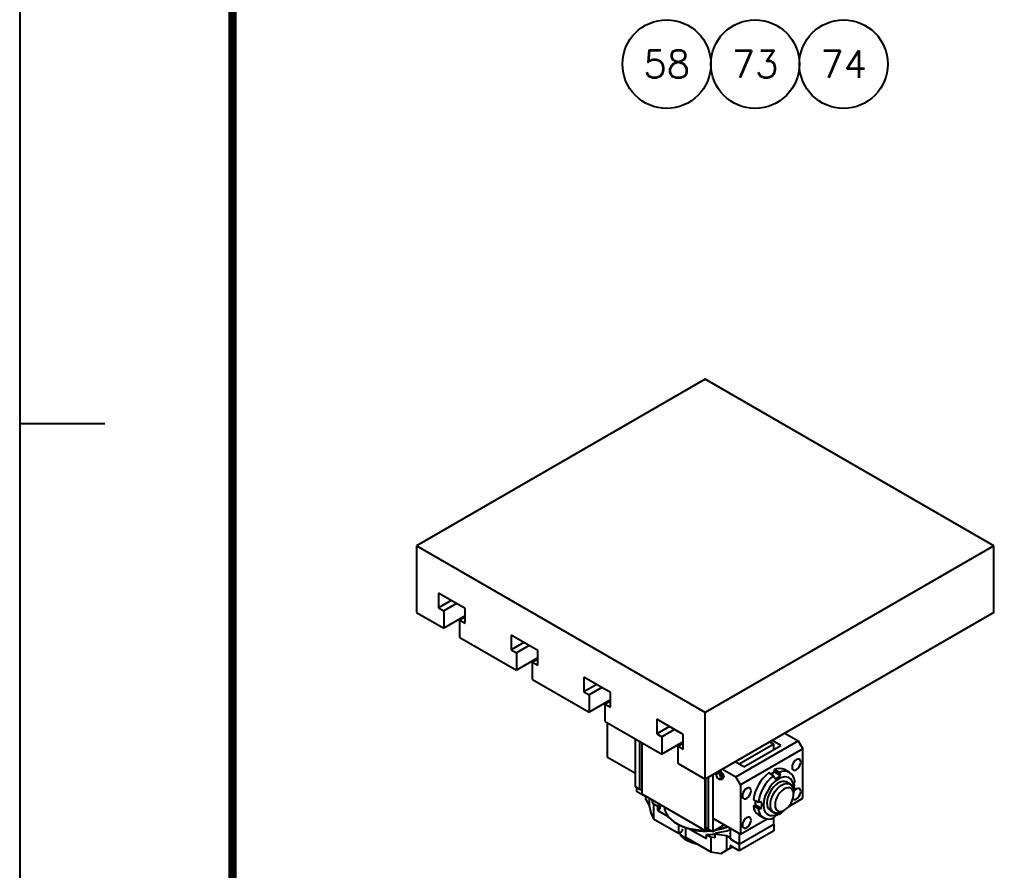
# Model space of a CAD drawing. Extents: x -13768 to 18086, y -10615 to 1188.
# Drawn here: x 0 to 292, y -1245 to -995.2 of the extents above; entities that cross this region are included whole.
import ezdxf
from ezdxf.enums import TextEntityAlignment as Align

# ---------------------------------------------------------------- set-up
doc = ezdxf.new("R2010")
doc.units = 0
doc.header["$LTSCALE"] = 7.5
doc.header["$MEASUREMENT"] = 0
doc.layers.get('0').update_dxf_attribs({"linetype": 'CONTINUOUS'})
for name, color, linetype in [('0-POS', 3, 'CONTINUOUS'), ('FI', 1, 'CONTINUOUS'), ('POS', 3, 'CONTINUOUS')]:
    doc.layers.add(name, color=color, linetype=linetype)
doc.styles.add('ROMANS', font='ROMANS.SHX')

# ---------------------------------------------------------------- blocks, each defined once
blk = doc.blocks.new('A1G')
blk.add_lwpolyline([(0, 0), (841, 0), (841, 594), (0, 594)], close=True)
at = {"const_width": 1}
blk.add_lwpolyline([(25, 10), (831, 10), (831, 584), (25, 584)], close=True, dxfattribs=at)
blk.add_lwpolyline([(0, 148.5), (10, 148.5)])
blk = doc.blocks.new('POS')
at = {"layer": '0-POS'}
blk.add_circle((0, 0), 6.5, dxfattribs=at)
at = {"layer": '0-POS', "style": 'ROMANS', "flags": 4}
blk.add_attdef('P', text='', height=4, dxfattribs=at).set_placement((0, 0), align=Align.MIDDLE)

msp = doc.modelspace()

# ---------------------------------------------------------------- linework, layer by layer
at = {"layer": 'FI'}
for p, q in [((201.45036, -1100.71412), (116.59754, -1149.69861)), ((286.30317, -1149.69861), (201.45036, -1100.71412)), ((201.45036, -1198.68309), (116.59754, -1149.69861)), ((116.59754, -1149.69861), (116.59754, -1169.29559)), ((286.30317, -1149.69861), (201.45036, -1198.68309)), ((286.30317, -1169.29559), (286.30317, -1149.69861)), ((130.85282, -1168.11844), (123.04636, -1163.61187)), ((123.04636, -1163.61187), (123.04636, -1167.9232)), ((126.78049, -1165.76754), (123.04636, -1167.9232)), ((128.30784, -1166.64926), (124.57371, -1168.80492)), ((116.59754, -1169.29559), (124.57371, -1173.90013)), ((123.04636, -1167.9232), (124.57371, -1168.80492)), ((124.57371, -1168.80492), (124.57371, -1173.90013)), ((130.85282, -1170.27528), (124.57371, -1173.90013)), ((130.85282, -1170.66633), (129.32547, -1171.54806)), ((130.85282, -1172.42978), (130.85282, -1168.11844)), ((286.30317, -1169.29559), (201.45036, -1218.28008)), ((129.32547, -1176.64326), (129.32547, -1171.54806)), ((129.32547, -1171.54806), (130.85282, -1172.42978)), ((152.23573, -1180.46253), (144.42927, -1175.95596)), ((144.42927, -1175.95596), (144.42927, -1180.26729)), ((129.32547, -1176.64326), (145.95662, -1186.24422)), ((148.1634, -1178.11163), (144.42927, -1180.26729)), ((149.69075, -1178.99335), (145.95662, -1181.14902)), ((144.42927, -1180.26729), (145.95662, -1181.14902)), ((145.95662, -1181.14902), (145.95662, -1186.24422)), ((152.23573, -1184.77387), (152.23573, -1180.46253)), ((152.23573, -1182.61937), (145.95662, -1186.24422)), ((152.23573, -1183.01043), (150.70837, -1183.89215)), ((150.70837, -1188.98735), (150.70837, -1183.89215)), ((150.70837, -1183.89215), (152.23573, -1184.77387)), ((150.70837, -1188.98735), (167.33953, -1198.58831)), ((173.61863, -1192.80662), (165.81218, -1188.30005)), ((165.81218, -1188.30005), (165.81218, -1192.61138)), ((169.54631, -1190.45572), (165.81218, -1192.61138)), ((165.81218, -1192.61138), (167.33953, -1193.49311)), ((171.07366, -1191.33744), (167.33953, -1193.49311)), ((167.33953, -1193.49311), (167.33953, -1198.58831)), ((173.61863, -1197.11796), (173.61863, -1192.80662)), ((173.61863, -1194.96346), (167.33953, -1198.58831)), ((173.61863, -1195.35452), (172.09128, -1196.23624)), ((172.09128, -1201.33144), (172.09128, -1196.23624)), ((172.09128, -1196.23624), (173.61863, -1197.11796)), ((201.45036, -1218.28008), (201.45036, -1198.68309)), ((172.09128, -1201.33144), (188.72243, -1210.9324)), ((172.77011, -1211.92), (172.77011, -1201.72332)), ((195.00154, -1205.15071), (187.19508, -1200.64414)), ((187.19508, -1200.64414), (187.19508, -1204.95547)), ((190.92921, -1202.79981), (187.19508, -1204.95547)), ((187.19508, -1204.95547), (188.72243, -1205.8372)), ((192.45657, -1203.68153), (188.72243, -1205.8372)), ((195.00154, -1209.46205), (195.00154, -1205.15071)), ((224.86516, -1204.763), (228.77296, -1207.01893)), ((180.91598, -1216.62251), (180.91598, -1206.42583)), ((180.91598, -1220.5419), (180.91598, -1206.42583)), ((182.27362, -1221.32565), (182.27362, -1207.20958)), ((182.78274, -1207.5035), (182.78274, -1222.59938)), ((188.72243, -1205.8372), (188.72243, -1210.9324)), ((195.00154, -1207.30755), (188.72243, -1210.9324)), ((195.00154, -1207.69861), (193.47419, -1208.58033)), ((193.47419, -1213.67553), (193.47419, -1208.58033)), ((193.47419, -1208.58033), (195.00154, -1209.46205)), ((210.44476, -1217.59958), (228.77296, -1207.01893)), ((221.64533, -1207.99869), (211.46304, -1213.8768)), ((212.82063, -1214.66051), (223.68179, -1208.3905)), ((220.45275, -1207.31024), (221.64533, -1207.99869)), ((223.68179, -1208.3905), (221.13163, -1206.91832)), ((221.64533, -1209.56613), (221.64533, -1207.99869)), ((228.77296, -1207.01893), (230.13061, -1209.37045)), ((230.13061, -1209.37045), (211.8024, -1219.9511)), ((230.13061, -1223.87221), (230.13061, -1209.37045)), ((180.91598, -1216.62251), (172.77011, -1211.92)), ((193.47419, -1213.67553), (201.45036, -1218.28008)), ((212.82063, -1214.66051), (210.27047, -1213.18834)), ((203.65653, -1217.00649), (203.65653, -1229.75035)), ((203.65653, -1217.00649), (203.65653, -1233.66974)), ((204.67476, -1216.81615), (204.67476, -1217.01209)), ((206.53695, -1215.34365), (210.44476, -1217.59958)), ((221.56657, -1217.23971), (220.11798, -1216.40345)), ((220.7302, -1216.75688), (221.81503, -1216.13062)), ((221.81503, -1215.42376), (223.26362, -1216.26002)), ((221.81503, -1216.13062), (221.81503, -1215.42376)), ((221.81503, -1216.13062), (223.61214, -1217.16807)), ((226.25478, -1216.29262), (224.80619, -1215.45636)), ((201.45036, -1233.37596), (201.45036, -1218.28008)), ((201.62006, -1232.49411), (201.62006, -1218.18211)), ((202.29889, -1217.79024), (202.29889, -1232.88599)), ((205.35348, -1218.18778), (205.52315, -1218.28576)), ((206.12324, -1218.34526), (206.63236, -1218.05135)), ((211.8024, -1219.9511), (210.44476, -1217.59958)), ((211.8024, -1219.9511), (211.8024, -1234.45286)), ((226.42101, -1219.71403), (225.40278, -1219.12621)), ((182.27362, -1221.32565), (180.91598, -1220.5419)), ((181.25539, -1220.73784), (181.25539, -1221.91443)), ((183.97068, -1223.48193), (181.25539, -1221.91443)), ((182.78274, -1221.61956), (182.27362, -1221.32565)), ((182.78274, -1222.59938), (201.45036, -1233.37596)), ((227.41532, -1222.69543), (227.41532, -1221.91168)), ((227.52296, -1220.67943), (227.77897, -1220.82722)), ((183.97068, -1224.26581), (183.97068, -1223.48193)), ((183.97068, -1224.26581), (184.98891, -1226.02944)), ((184.98891, -1223.87297), (184.98891, -1226.02944)), ((184.98891, -1226.02944), (185.41927, -1228.13244)), ((185.92135, -1224.90283), (185.92135, -1224.41125)), ((185.92135, -1224.90283), (186.34711, -1224.65704)), ((186.23124, -1225.57048), (185.92135, -1224.90283)), ((186.23124, -1225.57048), (186.23124, -1229.88182)), ((187.5345, -1226.32283), (186.23124, -1225.57048)), ((188.17211, -1225.7106), (188.03674, -1226.42484)), ((215.60263, -1224.22427), (217.05122, -1225.06053)), ((215.60263, -1226.18397), (216.21475, -1225.8306)), ((217.05122, -1227.02022), (215.60263, -1226.18397)), ((216.21475, -1225.8306), (216.21475, -1224.57765)), ((216.21475, -1225.8306), (218.01186, -1226.86805)), ((226.01347, -1226.24899), (230.13061, -1223.87221)), ((185.41927, -1228.13244), (186.23124, -1229.88182)), ((187.5345, -1227.49866), (187.5345, -1226.32283)), ((188.03674, -1226.42484), (187.5345, -1226.32283)), ((187.5345, -1227.49866), (188.03674, -1227.20872)), ((187.5345, -1227.49866), (190.57957, -1229.25654)), ((188.03674, -1226.42484), (188.03674, -1227.20872)), ((217.12682, -1228.75888), (218.57541, -1229.59513)), ((220.60317, -1227.44028), (221.6214, -1228.0281)), ((223.26362, -1228.64804), (223.01337, -1228.50357)), ((224.02176, -1227.79014), (224.70047, -1227.39821)), ((186.23124, -1229.88182), (193.6439, -1234.16105)), ((192.9637, -1231.22045), (193.64263, -1231.61252)), ((193.6439, -1231.61326), (193.6439, -1234.16105)), ((203.65653, -1229.75035), (211.8024, -1234.45286)), ((203.65653, -1233.66974), (207.05119, -1231.71004)), ((211.46299, -1237.39321), (221.64533, -1231.51507)), ((211.8024, -1234.45286), (219.62837, -1229.93502)), ((221.64533, -1231.51507), (221.64533, -1229.51351)), ((221.64533, -1231.51507), (221.64533, -1233.47477)), ((193.6439, -1234.16105), (194.54039, -1233.64352)), ((195.68037, -1232.54021), (195.68037, -1235.33668)), ((196.92573, -1232.9201), (201.78977, -1235.72805)), ((202.299, -1232.88606), (201.45036, -1233.37596)), ((202.29889, -1232.88599), (201.62006, -1232.49411)), ((201.78977, -1234.55223), (203.09302, -1235.30458)), ((201.78977, -1235.72805), (201.78977, -1234.55223)), ((202.29889, -1232.88599), (203.65653, -1233.66974)), ((204.24956, -1234.30766), (204.78488, -1233.99862)), ((204.24956, -1234.30766), (207.72947, -1234.84594)), ((204.24956, -1234.30766), (204.24956, -1235.48347)), ((207.72947, -1234.84594), (208.7477, -1235.43376)), ((207.72947, -1234.84594), (207.72947, -1239.15728)), ((208.7477, -1232.68942), (208.7477, -1235.8257)), ((221.64533, -1233.47477), (211.46299, -1239.3529)), ((211.46299, -1234.25693), (211.46299, -1237.39321)), ((195.68037, -1235.33668), (203.09302, -1239.61592)), ((203.09302, -1235.30458), (203.09302, -1239.61592)), ((204.24956, -1235.48347), (203.09302, -1235.30458)), ((208.7477, -1235.8257), (208.7477, -1235.43376)), ((208.7477, -1235.8257), (211.46299, -1237.39321)), ((211.46299, -1239.3529), (208.7477, -1237.7854)), ((208.7477, -1237.7854), (208.7477, -1238.56928)), ((211.46299, -1237.39321), (211.46299, -1239.3529)), ((203.09302, -1239.61592), (206.12335, -1240.08466)), ((209.42696, -1238.17753), (206.12335, -1240.08466)), ((206.12335, -1240.08466), (207.72947, -1239.15728)), ((207.72947, -1239.15728), (208.7477, -1238.56928)), ((208.7477, -1238.56928), (209.42663, -1238.17734))]:
    msp.add_line(p, q, dxfattribs=at)
at = {"layer": 'FI', "flags": 128}
for points in [[(229.53664, -1213.2408), (229.47434, -1212.82257), (229.29356, -1212.51721), (229.01198, -1212.3546), (228.65716, -1212.35067), (228.26385, -1212.50579), (227.87053, -1212.80478), (227.51572, -1213.21838), (227.23414, -1213.70609), (227.05335, -1214.22018), (226.99105, -1214.71033), (227.05335, -1215.12855), (227.23414, -1215.43391), (227.51572, -1215.59652), (227.87053, -1215.60045), (228.26385, -1215.44534), (228.65716, -1215.14634), (229.01198, -1214.73275), (229.29356, -1214.24503), (229.47434, -1213.73094), (229.53664, -1213.2408)], [(204.67476, -1216.81615), (204.73935, -1216.47847), (204.86089, -1216.31122)], [(206.03241, -1217.79584), (205.98074, -1217.46603), (205.83359, -1217.12677), (205.61336, -1216.82972), (205.35359, -1216.62008), (205.09381, -1216.52979), (204.87359, -1216.57258), (204.72644, -1216.74194), (204.67476, -1217.01209), (204.72644, -1217.3419), (204.87359, -1217.68115), (205.09381, -1217.97821), (205.35359, -1218.18784), (205.61336, -1218.27814), (205.83359, -1218.23534), (205.98074, -1218.06599), (206.03241, -1217.79584)], [(204.99309, -1216.23491), (205.19857, -1216.21328), (205.52329, -1216.32614), (205.84801, -1216.58819), (206.12329, -1216.95951), (206.30723, -1217.38359), (206.37182, -1217.79584)], [(205.50221, -1215.941), (205.70769, -1215.91937), (206.03241, -1216.03224)], [(206.03241, -1216.03224), (206.35713, -1216.29429), (206.63241, -1216.6656), (206.81635, -1217.08968), (206.88094, -1217.50193), (206.81635, -1217.83962), (206.63241, -1218.05132), (206.63236, -1218.05135)], [(206.37182, -1217.79584), (206.30723, -1218.13352), (206.12329, -1218.34523), (205.84801, -1218.39871), (205.52329, -1218.28584), (205.52315, -1218.28576)], [(227.38184, -1221.38187), (227.41532, -1220.73606), (227.35514, -1219.93216), (227.17625, -1219.21966), (226.88352, -1218.618), (226.48493, -1218.14361), (225.99137, -1217.80942), (225.4163, -1217.62453), (224.77539, -1217.59399), (224.08614, -1217.71865), (223.36734, -1217.99509), (222.6386, -1218.41578), (221.91981, -1218.96924), (221.23055, -1219.64039), (220.58965, -1220.41089), (220.01457, -1221.25975), (219.52101, -1222.1638), (219.12243, -1223.09838), (218.8297, -1224.03802), (218.6508, -1224.95706), (218.59063, -1225.83044), (218.59063, -1225.83044)], [(225.40278, -1219.12621), (225.22564, -1219.03805), (224.70003, -1218.90926), (224.11308, -1218.93856), (223.48601, -1219.1249), (222.84147, -1219.46153), (222.20278, -1219.93627), (221.59301, -1220.532), (221.03419, -1221.22716), (220.54654, -1221.99663), (220.14766, -1222.8126), (219.85199, -1223.64558), (219.6702, -1224.46547), (219.60886, -1225.24263)], [(220.62709, -1225.83044), (220.68843, -1225.05329), (220.87022, -1224.2334), (221.1659, -1223.40041), (221.56477, -1222.58444), (222.05243, -1221.81497), (222.61124, -1221.11981), (223.22101, -1220.52409), (223.85971, -1220.04934), (224.50424, -1219.71271), (225.13131, -1219.52638), (225.71826, -1219.49708), (226.24388, -1219.62587), (226.68916, -1219.90807), (227.03801, -1220.33353), (227.27783, -1220.88683), (227.39995, -1221.548), (227.41532, -1221.91168)], [(214.94195, -1221.66613), (214.87966, -1221.2479), (214.69887, -1220.94254), (214.41729, -1220.77994), (214.06248, -1220.776), (213.66916, -1220.93112), (213.27585, -1221.23011), (212.92103, -1221.64371), (212.63945, -1222.13142), (212.45867, -1222.64551), (212.39637, -1223.13566), (212.45867, -1223.55388), (212.63945, -1223.85924), (212.92103, -1224.02185), (213.27585, -1224.02578), (213.66916, -1223.87067), (214.06248, -1223.57167), (214.41729, -1223.15808), (214.69887, -1222.67036), (214.87966, -1222.15627), (214.94195, -1221.66613)], [(221.98474, -1225.83044), (222.04822, -1226.46784), (222.2357, -1227.00213), (222.5384, -1227.40835), (222.94219, -1227.66749), (223.42816, -1227.76744), (223.97361, -1227.70352), (224.55302, -1227.47872), (225.13931, -1227.10355), (225.70506, -1226.59556), (226.22381, -1225.97851), (226.67132, -1225.28123), (227.02664, -1224.53634), (227.27318, -1223.77867), (227.3994, -1223.04363), (227.3994, -1222.36561), (227.27318, -1221.77631), (227.02664, -1221.30328), (226.67132, -1220.96864), (226.22381, -1220.78804), (225.70506, -1220.76993), (225.13931, -1220.91514), (224.55302, -1221.21688), (223.97361, -1221.66106), (223.42816, -1222.2269), (222.94219, -1222.88795), (222.5384, -1223.61329), (222.2357, -1224.369), (222.04822, -1225.11975), (221.98474, -1225.83044)], [(227.20539, -1224.02553), (227.23414, -1224.05658), (227.51572, -1224.21919), (227.87053, -1224.22313), (228.26385, -1224.068), (228.65716, -1223.76901), (229.01198, -1223.35542), (229.29356, -1222.86771), (229.47434, -1222.35362), (229.53664, -1221.86346)], [(227.41532, -1222.50392), (227.58012, -1221.89919), (227.77897, -1220.82722)], [(229.53664, -1221.86346), (229.47434, -1221.44524), (229.29356, -1221.13988), (229.01198, -1220.97727), (228.65716, -1220.97334), (228.26385, -1221.12846), (227.87053, -1221.42745), (227.62804, -1221.69202)], [(188.39923, -1225.84171), (188.23507, -1226.28174), (188.03674, -1227.20872)], [(218.59063, -1225.83044), (218.6508, -1226.63435), (218.8297, -1227.34685), (219.12243, -1227.94849), (219.52101, -1228.42289), (220.01457, -1228.75709), (220.58965, -1228.94198), (221.23055, -1228.9725), (221.91981, -1228.84785), (222.6386, -1228.57141), (223.36734, -1228.15072), (223.5462, -1228.0261)], [(224.02176, -1227.79014), (223.85971, -1227.87925), (223.22101, -1228.14192), (222.61124, -1228.25023), (222.05243, -1228.20026), (221.56477, -1227.99382), (221.1659, -1227.63838), (220.87022, -1227.14678), (220.68843, -1226.53678), (220.62709, -1225.83044)], [(189.45237, -1226.44967), (189.51486, -1227.04011), (189.7456, -1227.85), (190.14064, -1228.63846), (190.69445, -1229.39441), (191.39924, -1230.10724), (192.24514, -1230.76694), (193.22025, -1231.36426), (194.3109, -1231.8908), (195.50176, -1232.33919), (196.77614, -1232.70312), (198.11613, -1232.97748), (199.50292, -1233.15842), (200.91705, -1233.24341), (201.23059, -1233.24909)], [(223.26362, -1228.64804), (224.09251, -1227.9399), (224.53462, -1227.49398)], [(214.94195, -1230.28879), (214.87966, -1229.87057), (214.69887, -1229.56522), (214.41729, -1229.4026), (214.06248, -1229.39867), (213.66916, -1229.55379), (213.27585, -1229.85279), (212.92103, -1230.26637), (212.63945, -1230.75409), (212.45867, -1231.26818), (212.39637, -1231.75833), (212.45867, -1232.17656), (212.63945, -1232.48192), (212.92103, -1232.64452), (213.27585, -1232.64846), (213.66916, -1232.49333), (214.06248, -1232.19435), (214.41729, -1231.78075), (214.69887, -1231.29304), (214.87966, -1230.77895), (214.94195, -1230.28879)], [(193.86452, -1234.0337), (194.08807, -1234.47298), (194.55426, -1235.08982), (195.17449, -1235.65966), (195.93492, -1236.16977), (196.81856, -1236.60876), (197.80566, -1236.96682), (198.87418, -1237.23594), (199.01962, -1237.2644)], [(201.67013, -1233.24909), (202.33867, -1233.23125), (202.84819, -1233.2031)]]:
    msp.add_lwpolyline(points, dxfattribs=at)
at = {"layer": 'FI'}
for centre, radius, start, end in [((227.78681, -1226.04493), 12.31946, 128.4987312, 171.5012883), ((229.2354, -1226.88119), 12.31946, 128.4987312, 171.5012883), ((223.27712, -1218.51268), 3.41747, 63.4212649, 115.3298618), ((224.68844, -1219.00601), 3.09363, 2.5656136, 117.4235756), ((192.28152, -1226.52818), 4.75146, 166.4647115, 177.5230621), ((218.90333, -1225.96872), 3.30771, 183.7311514, 237.5148501), ((221.90565, -1225.52723), 2.31435, 172.9363005, 235.7515062), ((220.14174, -1226.88175), 3.09363, 182.5655168, 297.4236724), ((201.33379, -1216.92617), 16.57839, 242.3591987, 276.428094), ((199.30736, -1229.93216), 6.77439, 217.0428381, 256.546886), ((201.46308, -1210.80189), 23.75258, 270.788057, 276.7370297), ((201.98565, -1217.73509), 15.7, 278.7779461, 292.4434316), ((201.91032, -1211.01592), 23.16177, 277.1292544, 287.1696013), ((202.01173, -1215.96272), 17.23885, 279.5955592, 289.8397848)]:
    msp.add_arc(centre, radius, start, end, dxfattribs=at)
for points, knots in [([(221.56657, -1217.23971), (221.58355, -1217.28391), (221.69985, -1217.58659), (221.81594, -1217.88928), (221.91509, -1218.14776)], [0, 0, 0, 0, 0.146042553, 1, 1, 1, 1]), ([(221.91509, -1218.14776), (222.44107, -1217.87678), (223.04021, -1217.5681), (223.5499, -1217.21161), (223.61214, -1217.16807)], [0, 0, 0, 0, 0.877880984, 1, 1, 1, 1]), ([(223.61214, -1217.16807), (223.513, -1216.90959), (223.3969, -1216.6069), (223.28061, -1216.30422), (223.26362, -1216.26002)], [0, 0, 0, 0, 0.853957447, 1, 1, 1, 1]), ([(227.77897, -1218.86752), (227.76617, -1218.89453), (227.67851, -1219.07941), (227.59051, -1219.26425), (227.51537, -1219.42209)], [0, 0, 0, 0, 0.146035211, 1, 1, 1, 1]), ([(227.51537, -1219.42209), (227.52196, -1219.50537), (227.57588, -1220.18734), (227.54366, -1220.8234), (227.51537, -1221.38179)], [0, 0, 0, 0, 0.122119037, 1, 1, 1, 1]), ([(227.51537, -1221.38179), (227.59051, -1221.22394), (227.67851, -1221.03911), (227.76617, -1220.85422), (227.77897, -1220.82722)], [0, 0, 0, 0, 0.853964789, 1, 1, 1, 1]), ([(218.01186, -1224.90835), (217.95285, -1224.91773), (217.6327, -1224.96858), (217.31245, -1225.01922), (217.05122, -1225.06053)], [0, 0, 0, 0, 0.184299324, 1, 1, 1, 1]), ([(218.01186, -1226.86805), (218.04014, -1226.30967), (218.07237, -1225.6736), (218.01844, -1224.99164), (218.01186, -1224.90835)], [0, 0, 0, 0, 0.877880963, 1, 1, 1, 1]), ([(217.05122, -1227.02022), (217.31245, -1226.97891), (217.6327, -1226.92827), (217.95285, -1226.87742), (218.01186, -1226.86805)], [0, 0, 0, 0, 0.815700676, 1, 1, 1, 1]), ([(221.91509, -1229.12207), (221.8937, -1229.15317), (221.77767, -1229.32189), (221.6614, -1229.49033), (221.56657, -1229.62773)], [0, 0, 0, 0, 0.18430265, 1, 1, 1, 1]), ([(223.61214, -1228.14238), (223.5499, -1228.18592), (223.04021, -1228.54241), (222.44107, -1228.85109), (221.91509, -1229.12207)], [0, 0, 0, 0, 0.122119016, 1, 1, 1, 1]), ([(223.26362, -1228.64804), (223.35846, -1228.51064), (223.47473, -1228.3422), (223.59076, -1228.17348), (223.61214, -1228.14238)], [0, 0, 0, 0, 0.81569735, 1, 1, 1, 1]), ([(194.83029, -1232.90523), (194.74367, -1233.12577), (194.647, -1233.37186), (194.55042, -1233.61796), (194.54039, -1233.64352)], [0, 0, 0, 0, 0.896147906, 1, 1, 1, 1])]:
    msp.add_open_spline(points, degree=3, knots=knots, dxfattribs=at)

# ---------------------------------------------------------------- block references
at = {"xscale": 2.5, "yscale": 2.5, "zscale": 2.5}
msp.add_blockref('A1G', (0, -1485), dxfattribs=at)
at = {"layer": 'POS', "xscale": 2, "yscale": 2, "zscale": 2}
for p, values in [((190.12304, -1008.15343), {'P': '58'}), ((216.12304, -1008.15343), {'P': '73'}), ((242.12304, -1008.15343), {'P': '74'})]:
    msp.add_blockref('POS', p, dxfattribs=at).add_auto_attribs(values)

doc.saveas('drawing.dxf')
